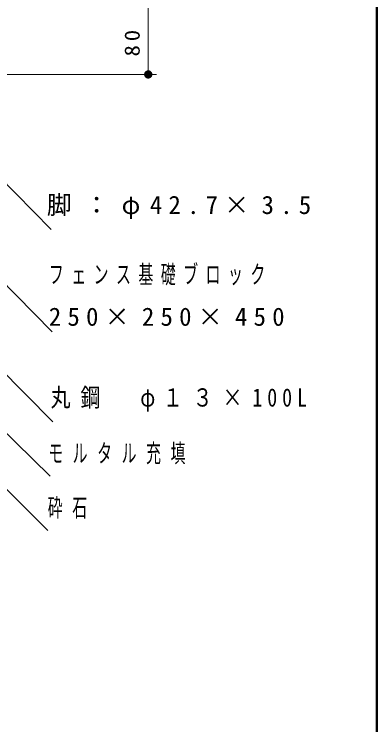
# Model space of a CAD drawing. Units: millimetres on the paper, scale 1:10. Extents: x -385 to 0, y -11 to 267.
# Drawn here: x -43.7 to 0, y 100.5 to 186 of the extents above; entities that cross this region are included whole.
import ezdxf

# ---------------------------------------------------------------- set-up
doc = ezdxf.new("R2010")
doc.units = ezdxf.units.MM
doc.layers.add('1_10', color=7, linetype='Continuous', lineweight=13)
doc.layers.add('NAKAMURA図枠', color=7, linetype='Continuous', lineweight=13)
doc.styles.add('ＭＳ ゴシック', font='')
doc.styles.get('ＭＳ ゴシック').set_extended_font_data('MS Gothic')

# ---------------------------------------------------------------- blocks, each defined once
blk = doc.blocks.new('filled_dot')
at = {"color": 0, "linetype": 'Continuous', "lineweight": -2, "const_width": 1.25}
blk.add_lwpolyline([(-0.625, 0, 1), (0.625, 0, 1)], format="xyb", close=True, dxfattribs=at)

msp = doc.modelspace()

# ---------------------------------------------------------------- linework, layer by layer
at = {"layer": '1_10'}
for p, q in [((-27.548, 186.793), (-27.548, 178.793)), ((-62.98, 184.095), (-39.237, 160.13)), ((-50.175, 178.793), (-26.548, 178.793)), ((-52.126, 160.935), (-39.116, 147.797)), ((-58.512, 156.66), (-39.046, 136.935)), ((-58.912, 149.524), (-39.352, 130.398)), ((-47.218, 131.415), (-39.654, 123.838))]:
    msp.add_line(p, q, dxfattribs=at)
at = {"layer": 'NAKAMURA図枠', "lineweight": 50}
msp.add_line((0, 0), (0, 267), dxfattribs=at)

# ---------------------------------------------------------------- block references
at = {"layer": '1_10', "xscale": 0.4, "yscale": 0.4, "rotation": 90}
msp.add_blockref('filled_dot', (-27.548, 178.793), dxfattribs=at)

# ---------------------------------------------------------------- texts
at = {"layer": '1_10', "insert": (-28.548, 182.793), "char_height": 1.833, "attachment_point": 8, "rotation": 90, "style": 'ＭＳ ゴシック'}
msp.add_mtext('\\T1.34;\\W1.1;80', dxfattribs=at)
at = {"layer": '1_10', "char_height": 2.199, "attachment_point": 4, "style": 'ＭＳ ゴシック'}
for s, insert in [('\\T1.5;脚：φ42.7×3.5', (-39.765, 162.78)), ('\\T1.5;\\W0.6;フェンス基礎ブロック', (-39.533, 154.597)), ('\\T1.5;250×250×450', (-39.533, 149.597)), ('\\T1.5;\\W0.8;丸鋼\u3000φ１３×100L', (-39.313, 139.585)), ('\\T1.64;\\W0.6;モルタル充填', (-39.613, 133.048)), ('\\T1.64;\\W0.6;砕石', (-39.663, 126.488))]:
    msp.add_mtext(s, dxfattribs=dict(at, insert=insert))

doc.saveas('drawing.dxf')
